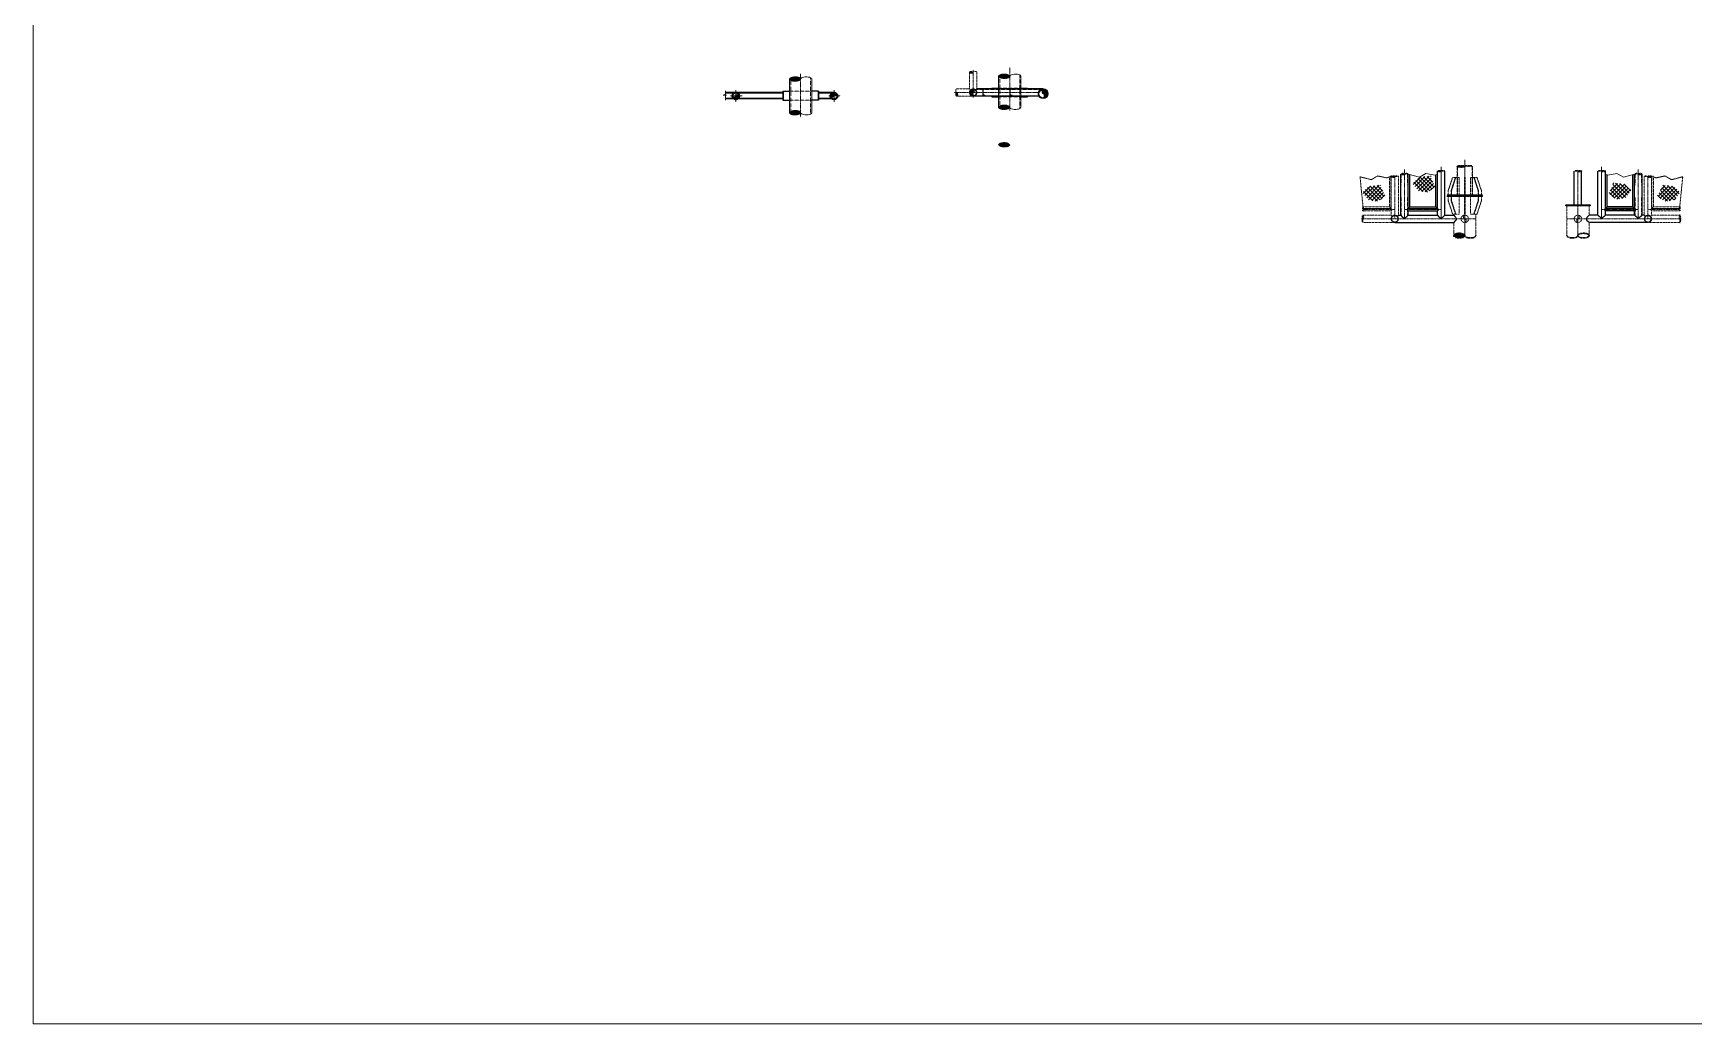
# Model space of a CAD drawing. Header units: inches. Extents: x -18249 to 140262, y -20124 to 30200.
# Drawn here: x -18249 to 19697, y -16437 to 6185 of the extents above; entities that cross this region are included whole.
import ezdxf

# ---------------------------------------------------------------- set-up
doc = ezdxf.new("R2010")
doc.units = ezdxf.units.IN
doc.header["$LTSCALE"] = 5
doc.header["$MEASUREMENT"] = 0
for name, pattern in [('BORDER', [1.75, 0.5, -0.25, 0.5, -0.25, 0, -0.25]), ('CENTER', [2, 1.25, -0.25, 0.25, -0.25]), ('HIDDEN', [0.375, 0.25, -0.125]), ('PHANTOM2', [1.25, 0.625, -0.125, 0.125, -0.125, 0.125, -0.125])]:
    doc.linetypes.add(name, pattern=pattern)
for name, color, linetype, lineweight in [('BORDER', 6, 'BORDER', 30), ('CENTER LINE', 1, 'CENTER', 0), ('EXISTING', 8, 'PHANTOM2', 0), ('HATCH', 250, 'Continuous', 0), ('HIDDEN', 8, 'HIDDEN', 0), ('STRUCTURE', 3, 'Continuous', 25)]:
    doc.layers.add(name, color=color, linetype=linetype, lineweight=lineweight)
pattern_1 = [(45, (140174.724, 68503.538), (-8.8388348, 8.8388348), [])]
pattern_2 = [(45, (106537.459, 48712.125), (-11.2253202, 11.2253202), [])]
pattern_3 = [(135, (7787.4063, 2495.993), (-2.6516504, -2.6516504), [])]
pattern_4 = [(45, (139009.223, 65485.617), (-44.194174, 44.194174), []), (135, (139009.223, 65485.617), (-44.194174, -44.194174), [])]

msp = doc.modelspace()

# ---------------------------------------------------------------- hatches: boundary and pattern name
at = {"layer": 'EXISTING'}
h = msp.add_hatch(dxfattribs=at)
h.set_pattern_fill('ANSI31', color=256, scale=5)
h.set_pattern_definition(pattern_2)
h.paths.add_polyline_path([(14871.1448, 2493.61571), (14058.1448, 2493.61571), (14058.1448, 2454.61571), (14871.1448, 2454.61571)])
h.paths.add_polyline_path([(14471.1448, 2593.61571), (14458.1448, 2593.61571), (14458.1448, 2493.61571), (14471.1448, 2493.61571)])
h.paths.add_polyline_path([(14161.85777, 2593.61571), (14153.98397, 2593.61571), (14153.98397, 2493.61571), (14161.85777, 2493.61571)])
h.paths.add_polyline_path([(14775.30562, 2593.61571), (14767.43182, 2593.61571), (14767.43182, 2493.61571), (14775.30562, 2493.61571)])
h = msp.add_hatch(dxfattribs=at)
h.set_pattern_fill('ANSI31', color=256, scale=5)
h.set_pattern_definition(pattern_2)
h.paths.add_polyline_path([(14871.1448, 2454.61571), (14058.1448, 2454.61571), (14058.1448, 2493.61571), (14871.1448, 2493.61571)])
h.paths.add_polyline_path([(14471.1448, 2354.61571), (14458.1448, 2354.61571), (14458.1448, 2454.61571), (14471.1448, 2454.61571)])
h.paths.add_polyline_path([(14161.85777, 2354.61571), (14153.98397, 2354.61571), (14153.98397, 2454.61571), (14161.85777, 2454.61571)])
h.paths.add_polyline_path([(14775.30562, 2354.61571), (14767.43182, 2354.61571), (14767.43182, 2454.61571), (14775.30562, 2454.61571)])
at = {"layer": 'HATCH'}
h = msp.add_hatch(dxfattribs=at)
h.set_pattern_fill('ANSI31', color=256, scale=30, angle=90)
edge = h.paths.add_edge_path()
edge.add_ellipse((-839.53002, 5138.11498), major_axis=(127.45265, 0), ratio=0.3891517393, start_angle=0, end_angle=141.117751409)
edge.add_line((-938.74396, 5169.24899), (-938.74396, 5106.98096))
edge.add_ellipse((-839.53002, 5138.11498), major_axis=(127.45265, 0), ratio=0.3891517393, start_angle=218.882248591, end_angle=360)
edge = h.paths.add_edge_path()
edge.add_ellipse((-839.53002, 5138.11498), major_axis=(127.45265, 0), ratio=0.3891517393, start_angle=141.117751409, end_angle=180)
edge.add_ellipse((-839.53002, 5138.11498), major_axis=(127.45265, 0), ratio=0.3891517393, start_angle=180, end_angle=218.882248591)
edge.add_line((-938.74396, 5106.98096), (-938.74396, 5169.24899))
h = msp.add_hatch(dxfattribs=at)
h.set_pattern_fill('ANSI31', color=256, scale=50)
edge = h.paths.add_edge_path()
edge.add_ellipse((3186.8948, 5292.03825), major_axis=(-42.25, 0), ratio=0.4300720104, start_angle=180, end_angle=360)
edge.add_ellipse((3186.8948, 5292.03825), major_axis=(-42.25, 0), ratio=0.4300720104, start_angle=0, end_angle=180)
h = msp.add_hatch(dxfattribs=at)
h.set_pattern_fill('ANSI31', color=256, scale=50)
h.set_pattern_definition([(45, (12566.678, 2155.814), (-4.4194174, 4.4194174), [])])
edge = h.paths.add_edge_path()
edge.add_ellipse((3939.74194, 5200.79227), major_axis=(127.45265, 0), ratio=0.3891517393, start_angle=0, end_angle=360)
edge = h.paths.add_edge_path()
edge.add_ellipse((3939.74194, 3637.70739), major_axis=(127.45265, 0), ratio=0.3891517393, start_angle=0, end_angle=360, ccw=False)
h = msp.add_hatch(dxfattribs=at)
h.set_pattern_fill('ANSI31', color=256, scale=30, angle=90)
h.set_pattern_definition(pattern_3)
h.paths.add_polyline_path([(-2192.16673, 4835.92852, 0.4142135624), (-2276.66673, 4751.42852), (-2264.66673, 4751.42852, -0.4142135624), (-2192.16673, 4823.92852)])
h.paths.add_polyline_path([(-2192.16673, 4835.92852), (-2192.16673, 4823.92852, -0.4142135624), (-2119.66673, 4751.42852), (-2107.66673, 4751.42852, 0.4142135624)])
h.paths.add_polyline_path([(-2107.66673, 4751.42852), (-2119.66673, 4751.42852, -0.4142135624), (-2192.16673, 4678.92852), (-2192.16673, 4666.92852, 0.4142135624)])
h.paths.add_polyline_path([(-2264.66673, 4751.42852), (-2276.66673, 4751.42852, 0.4142135624), (-2192.16673, 4666.92852), (-2192.16673, 4678.92852, -0.4142135624)])
h = msp.add_hatch(dxfattribs=at)
h.set_pattern_fill('ANSI31', color=256, scale=30)
h.set_pattern_definition([(45, (7787.4063, 2495.993), (-2.6516504, 2.6516504), [])])
edge = h.paths.add_edge_path()
edge.add_ellipse((-2155.91673, 4751.42852), major_axis=(36.25, 0), ratio=0.7089602462, start_angle=0, end_angle=180)
edge.add_line((-2192.16673, 4751.42852), (-2119.66673, 4751.42852))
h.paths.add_polyline_path([(-2119.66673, 4751.42852), (-2192.16673, 4751.42852), (-2192.16673, 4678.92852, 0.4142135624)])
edge = h.paths.add_edge_path()
edge.add_ellipse((-2228.41673, 4751.42852), major_axis=(-36.25, 0), ratio=0.7089602462, start_angle=0, end_angle=180, ccw=False)
edge.add_arc((-2192.16673, 4751.42852), 72.5, 180, 270)
edge.add_line((-2192.16673, 4678.92852), (-2192.16673, 4751.42852))
h = msp.add_hatch(dxfattribs=at)
h.set_pattern_fill('ANSI31', color=256, scale=50, angle=90)
h.paths.add_polyline_path([(-1109.48267, 4859.42852), (-1119.48267, 4859.42852), (-1119.48267, 4659.42852), (-1109.48267, 4659.42852)])
h.paths.add_polyline_path([(-304.67206, 4859.42852), (-314.67206, 4859.42852), (-314.67206, 4659.42852), (-304.67206, 4659.42852)])
h = msp.add_hatch(dxfattribs=at)
h.set_pattern_fill('ANSI31', color=256, scale=30, angle=45)
h.set_pattern_definition([(90, (7787.4063, 2495.993), (-3.75, 7e-16), [])])
h.paths.add_polyline_path([(134.29298, 4751.42852, 1), (-34.70702, 4751.42852, 1)])
h.paths.add_polyline_path([(122.29298, 4751.42852, 1), (-22.70702, 4751.42852, 1)], flags=16)
h = msp.add_hatch(dxfattribs=at)
h.set_pattern_fill('ANSI31', color=256, scale=30, angle=90)
h.set_pattern_definition(pattern_3)
edge = h.paths.add_edge_path()
edge.add_ellipse((86.04298, 4751.42852), major_axis=(36.25, 0), ratio=0.7089602462, start_angle=0, end_angle=180, ccw=False)
edge.add_arc((49.79298, 4751.42852), 72.5, 0, 180)
edge.add_ellipse((13.54298, 4751.42852), major_axis=(-36.25, 0), ratio=0.7089602462, start_angle=0, end_angle=180)
h = msp.add_hatch(dxfattribs=at)
h.set_pattern_fill('ANSI31', color=256, scale=50)
edge = h.paths.add_edge_path()
edge.add_ellipse((2854.22426, 4786.78825), major_axis=(0, -42.25), ratio=0.5325443787, start_angle=0, end_angle=180)
edge.add_ellipse((2854.22426, 4786.78825), major_axis=(0, -42.25), ratio=0.5325443787, start_angle=180, end_angle=360)
h = msp.add_hatch(dxfattribs=at)
h.set_pattern_fill('ANSI31', color=256, scale=50, angle=90)
h.paths.add_polyline_path([(3229.1448, 4913.53825), (3229.1448, 4901.53825, -0.4142135624), (3301.6448, 4829.03825), (3313.6448, 4829.03825, 0.4142135624)])
h.paths.add_polyline_path([(3229.1448, 4913.53825, 0.4142135624), (3144.6448, 4829.03825), (3156.6448, 4829.03825, -0.4142135624), (3229.1448, 4901.53825)])
h.paths.add_polyline_path([(3156.6448, 4829.03825), (3144.6448, 4829.03825, 0.4142135624), (3229.1448, 4744.53825), (3229.1448, 4756.53825, -0.4142135624)])
h.paths.add_polyline_path([(3313.6448, 4829.03825), (3301.6448, 4829.03825, -0.4142135624), (3229.1448, 4756.53825), (3272.50178, 4756.50949, 0.2638820264)])
h.paths.add_polyline_path([(3270.83412, 4755.53825), (3229.1448, 4755.53825), (3229.1448, 4744.53825, 0.1297086458)])
h = msp.add_hatch(dxfattribs=at)
h.set_pattern_fill('ANSI31', color=256, scale=50)
h.paths.add_polyline_path([(3229.1448, 4829.03825), (3229.1448, 4901.53825, 0.4142135624), (3156.6448, 4829.03825)])
edge = h.paths.add_edge_path()
edge.add_ellipse((3229.1448, 4865.28825), major_axis=(0, 36.25), ratio=0.7089602462, start_angle=180, end_angle=360)
edge.add_line((3229.1448, 4901.53825), (3229.1448, 4829.03825))
edge = h.paths.add_edge_path()
edge.add_ellipse((3229.1448, 4792.78825), major_axis=(0, -36.25), ratio=0.7089602462, start_angle=180, end_angle=360)
edge.add_line((3224.89261, 4829.03825), (3156.6448, 4829.03825))
edge.add_arc((3229.1448, 4829.03825), 72.5, 180, 268.028687729)
h = msp.add_hatch(dxfattribs=at)
h.set_pattern_fill('ANSI31', color=256, scale=100)
h.set_pattern_definition([(45, (139555.724, 68503.538), (-8.8388348, 8.8388348), [])])
h.paths.add_polyline_path([(3494.45991, 4903.81957, 0.3306147474), (3500.1448, 4911.47726), (3500.1448, 4913.53825), (3449.1448, 4913.53825), (3449.1448, 4760.53825), (3500.1448, 4760.53825), (3500.1448, 4762.59925, 0.3306147474), (3494.45991, 4770.25694), (3462.82968, 4779.81957, -0.3306147474), (3457.1448, 4787.47726), (3457.1448, 4886.59925, -0.3306147474), (3462.82968, 4894.25694)])
h = msp.add_hatch(dxfattribs=at)
h.set_pattern_fill('ANSI31', color=256, scale=100)
h.set_pattern_definition(pattern_1)
h.paths.add_polyline_path([(4113.45991, 4903.81957, 0.3306147474), (4119.1448, 4911.47726), (4119.1448, 4913.53825), (4068.1448, 4913.53825), (4068.1448, 4760.53825), (4119.1448, 4760.53825), (4119.1448, 4762.59925, 0.3306147474), (4113.45991, 4770.25694), (4081.82968, 4779.81957, -0.3306147474), (4076.1448, 4787.47726), (4076.1448, 4886.59925, -0.3306147474), (4081.82968, 4894.25694)])
h = msp.add_hatch(dxfattribs=at)
h.set_pattern_fill('ANSI31', color=256, scale=100)
h.set_pattern_definition(pattern_1)
edge = h.paths.add_edge_path()
edge.add_ellipse((4829.1448, 4852.53825), major_axis=(0, 49), ratio=0.4897959184, start_angle=0, end_angle=180)
edge.add_ellipse((4829.1448, 4754.53825), major_axis=(0, -49), ratio=0.4897959184, start_angle=0, end_angle=180, ccw=False)
edge.add_arc((4829.1448, 4803.53825), 98, 270, 360)
edge.add_arc((4829.1448, 4803.53825), 98, 0, 90)
h = msp.add_hatch(dxfattribs=at)
h.set_pattern_fill('ANSI31', color=256, scale=30, angle=90)
edge = h.paths.add_edge_path()
edge.add_ellipse((-839.53002, 4369.88632), major_axis=(127.45265, 0), ratio=0.3891517393, start_angle=0, end_angle=141.117751409)
edge.add_line((-938.74396, 4401.02033), (-938.74396, 4338.7523))
edge.add_ellipse((-839.53002, 4369.88632), major_axis=(127.45265, 0), ratio=0.3891517393, start_angle=218.882248591, end_angle=360)
edge = h.paths.add_edge_path()
edge.add_ellipse((-839.53002, 4369.88632), major_axis=(127.45265, 0), ratio=0.3891517393, start_angle=141.117751409, end_angle=180)
edge.add_ellipse((-839.53002, 4369.88632), major_axis=(127.45265, 0), ratio=0.3891517393, start_angle=180, end_angle=218.882248591)
edge.add_line((-938.74396, 4338.7523), (-938.74396, 4401.02033))
h = msp.add_hatch(dxfattribs=at)
h.set_pattern_fill('ANSI31', color=256, scale=50, angle=90)
edge = h.paths.add_edge_path()
edge.add_ellipse((3937.93133, 4493.32042), major_axis=(127.45265, 0), ratio=0.3891517393, start_angle=0, end_angle=139.838675773)
edge.add_line((3840.52799, 4525.30852), (3840.52799, 4461.33231))
edge.add_ellipse((3937.93133, 4493.32042), major_axis=(127.45265, 0), ratio=0.3891517393, start_angle=220.161324227, end_angle=360)
edge = h.paths.add_edge_path()
edge.add_ellipse((3937.93133, 4493.32042), major_axis=(127.45265, 0), ratio=0.3891517393, start_angle=139.838675773, end_angle=170.330794573)
edge.add_line((3812.28929, 4501.65094), (3812.28929, 4484.98989))
edge.add_ellipse((3937.93133, 4493.32042), major_axis=(127.45265, 0), ratio=0.3891517393, start_angle=189.669205427, end_angle=220.161324227)
edge.add_line((3840.52799, 4461.33231), (3840.52799, 4525.30852))
h = msp.add_hatch(dxfattribs=at)
h.set_pattern_fill('ANSI31', color=256, scale=150)
edge = h.paths.add_edge_path()
edge.add_ellipse((14337.6448, 1562.62149), major_axis=(-127, 0), ratio=0.4179484847, start_angle=180, end_angle=360)
edge.add_ellipse((14337.6448, 1562.62149), major_axis=(-127, 0), ratio=0.4179484847, start_angle=0, end_angle=180)
edge = h.paths.add_edge_path()
edge.add_ellipse((14553.6448, 3144.53825), major_axis=(89, 0), ratio=0.1694321074, start_angle=0, end_angle=180)
edge.add_ellipse((14375.6448, 3144.53825), major_axis=(-89, 0), ratio=0.1694321074, start_angle=180, end_angle=328.642010608)
edge.add_line((14299.6448, 3152.38536), (14299.6448, 3136.69115))
edge.add_ellipse((14375.6448, 3144.53825), major_axis=(-89, 0), ratio=0.1694321074, start_angle=31.357989392, end_angle=180)
edge = h.paths.add_edge_path()
edge.add_ellipse((13880.3948, 3035.03825), major_axis=(-42.25, 0), ratio=0.2563185221, start_angle=0, end_angle=180)
edge.add_ellipse((13880.3948, 3035.03825), major_axis=(-42.25, 0), ratio=0.2563185221, start_angle=180, end_angle=360)
edge = h.paths.add_edge_path()
edge.add_ellipse((13042.3948, 2967.03825), major_axis=(-42.25, 0), ratio=0.2563185221, start_angle=44.276729703, end_angle=180, ccw=False)
edge.add_ellipse((13126.8948, 2967.03825), major_axis=(42.25, 0), ratio=0.2563185221, start_angle=44.276729703, end_angle=180)
edge.add_ellipse((13042.3948, 2967.03825), major_axis=(-42.25, 0), ratio=0.2563185221, start_angle=180, end_angle=360)
edge.add_ellipse((13042.3948, 2967.03825), major_axis=(-42.25, 0), ratio=0.2563185221, start_angle=0, end_angle=44.276729703)
edge = h.paths.add_edge_path()
edge.add_ellipse((12906.8948, 2910.03825), major_axis=(-42.25, 0), ratio=0.2880601761, start_angle=180, end_angle=360)
edge.add_ellipse((12822.3948, 2910.03825), major_axis=(42.25, 0), ratio=0.2880601761, start_angle=0, end_angle=360)
h = msp.add_hatch(dxfattribs=at)
h.set_pattern_fill('NET', color=256, scale=500, angle=45)
h.set_pattern_definition(pattern_4)
h.paths.add_polyline_path([(12548.35917, 2650.39144), (12548.35917, 2718.11682), (12274.72325, 2687.61682), (12125.72325, 2547.11682), (12258.22325, 2380.61682), (12458.22325, 2343.11682), (12570.61667, 2408.00719), (12645.22477, 2482.61529)])
h = msp.add_hatch(dxfattribs=at)
h.set_pattern_fill('NET', color=256, scale=500, angle=45)
h.set_pattern_definition([(45, (140152.67, 65693.04), (-44.194174, 44.194174), []), (135, (140152.67, 65693.04), (-44.194174, -44.194174), [])])
h.paths.add_polyline_path([(13691.80436, 2857.81401), (13691.80436, 2925.53939), (13418.16844, 2895.03939), (13269.16844, 2754.53939), (13401.66844, 2588.03939), (13601.66844, 2550.53939), (13714.06186, 2615.42976), (13788.66996, 2690.03786)])
h = msp.add_hatch(dxfattribs=at)
h.set_pattern_fill('NET', color=256, scale=500, angle=45)
h.set_pattern_definition([(45, (140126.995, 65535.54), (-44.194174, 44.194174), []), (135, (140126.995, 65535.54), (-44.194174, -44.194174), [])])
h.paths.add_polyline_path([(17847.59502, 2700.31288), (17847.59502, 2768.03825), (18121.23094, 2737.53825), (18270.23094, 2597.03825), (18137.73094, 2430.53825), (17937.73094, 2393.03825), (17825.33752, 2457.92862), (17750.72941, 2532.53673)])
h = msp.add_hatch(dxfattribs=at)
h.set_pattern_fill('NET', color=256, scale=500, angle=45)
h.set_pattern_definition(pattern_4)
h.paths.add_polyline_path([(18965.36726, 2650.39144), (18965.36726, 2718.11682), (19239.00318, 2687.61682), (19388.00318, 2547.11682), (19255.50318, 2380.61682), (19055.50318, 2343.11682), (18943.10976, 2408.00719), (18868.50165, 2482.61529)])

# ---------------------------------------------------------------- linework, layer by layer
at = {"layer": 'BORDER'}
for p, q in [((12780.1448, 2910.03825), (12741.1448, 2910.03825)), ((18733.58163, 2910.03825), (18772.58163, 2910.03825))]:
    msp.add_line(p, q, dxfattribs=at)
for points in [[(12138.72059, 2180.06462), (12138.72059, 2219.06462)], [(19375.00584, 2180.06462), (19375.00584, 2219.06462)]]:
    msp.add_lwpolyline(points, dxfattribs=at)
for centre, major_axis, ratio in [((13880.3948, 3035.03825), (-42.25, 0), 0.2563185221), ((14375.6448, 3144.53825), (-89, 0), 0.1694321074), ((12822.3948, 2910.03825), (42.25, 0), 0.2880601761), ((13042.3948, 2967.03825), (-42.25, 0), 0.2563185221), ((12135.72426, 1987.80144), (0, 42.26319), 0.2665010999), ((12138.72426, 2168.06462), (0, 12), 0.2916666667), ((14337.6448, 1562.62149), (-127, 0), 0.4179484847)]:
    msp.add_ellipse(centre, major_axis=major_axis, ratio=ratio, dxfattribs=at)
at = {"layer": 'BORDER', "extrusion": (0, 0, -1)}
for centre, major_axis, ratio, start_param, end_param in [((13964.8948, 3035.03825), (42.25, 0), 0.2563185221, 3.1415926536, 6.2831853072), ((14553.6448, 3144.53825), (89, 0), 0.1694321074, 3.1415926536, 6.2831853072), ((12906.8948, 2910.03825), (-42.25, 0), 0.2880601761, 0, 3.1415926536), ((13126.8948, 2967.03825), (42.25, 0), 0.2563185221, 3.1415926536, 6.2831853072), ((12135.72426, 1903.27507), (0, -42.26319), 0.2665010999, 0, 3.1415926536), ((12138.72426, 2144.06462), (0, -12), 0.2916666667, 0, 3.1415926536), ((14591.6448, 1562.62149), (127, 0), 0.4179484847, 0, 3.1415926536)]:
    msp.add_ellipse(centre, major_axis=major_axis, ratio=ratio, start_param=start_param, end_param=end_param, dxfattribs=at)
at = {"layer": 'BORDER'}
for centre, major_axis, ratio, start_param, end_param in [((17006.56065, 3035.03825), (-42.25, 0), 0.2563185221, 3.1415926536, 6.2831853072), ((17548.83163, 3035.03825), (-42.25, 0), 0.2563185221, 3.1415926536, 6.2831853072), ((18386.83163, 2967.03825), (-42.25, 0), 0.2563185221, 3.1415926536, 6.2831853072), ((18606.83163, 2910.03825), (42.25, 0), 0.2880601761, 0, 3.1415926536), ((19375.00217, 2144.06462), (0, -12), 0.2916666667, 0, 3.1415926536), ((19378.00217, 1903.27507), (0, -42.26319), 0.2665010999, 0, 3.1415926536), ((16922.08163, 1562.62149), (-127, 0), 0.4179484847, 0, 3.1415926536)]:
    msp.add_ellipse(centre, major_axis=major_axis, ratio=ratio, start_param=start_param, end_param=end_param, dxfattribs=at)
at = {"layer": 'BORDER', "extrusion": (0, 0, -1)}
for centre, major_axis, ratio in [((17091.06065, 3035.03825), (42.25, 0), 0.2563185221), ((17633.33163, 3035.03825), (42.25, 0), 0.2563185221), ((18471.33163, 2967.03825), (42.25, 0), 0.2563185221), ((18691.33163, 2910.03825), (-42.25, 0), 0.2880601761), ((19378.00217, 1987.80144), (0, 42.26319), 0.2665010999), ((19375.00217, 2168.06462), (0, 12), 0.2916666667), ((17176.08163, 1562.62149), (127, 0), 0.4179484847)]:
    msp.add_ellipse(centre, major_axis=major_axis, ratio=ratio, dxfattribs=at)
at = {"layer": 'CENTER LINE'}
for p, q in [((3229.1448, 4715.4588), (3229.1448, 5350.53825)), ((4067.19459, 5405.5736), (4067.19459, 4422.46264)), ((-712.07736, 5258.35474), (-712.07736, 4266.88538)), ((-2048.4074, 4751.42852), (-2311.85549, 4751.42852)), ((-2072.55856, 4751.42852), (-2311.85549, 4751.42852)), ((-2192.16673, 4883.15256), (-2192.16673, 4619.70447)), ((-2192.16673, 4859.0014), (-2192.16673, 4619.70447)), ((193.5926, 4751.42852), (-69.85549, 4751.42852)), ((169.44144, 4751.42852), (-69.85549, 4751.42852)), ((49.83327, 4883.15256), (49.83327, 4619.70447)), ((49.83327, 4859.0014), (49.83327, 4619.70447)), ((2792.22426, 4829.03825), (4734.52054, 4829.03825)), ((13084.6448, 1945.53825), (13084.6448, 3071.53824)), ((13922.6448, 3135.61771), (13922.6448, 1945.53825)), ((13922.6448, 1945.53825), (13922.6448, 3135.61771)), ((14464.6448, 3294.92036), (14464.6448, 1562.62149)), ((14464.6448, 1631.98273), (14464.6448, 3294.92036)), ((17049.08163, 3067.66084), (17049.08163, 1562.62149)), ((17049.08163, 1631.98273), (17049.08163, 3067.66084)), ((17591.08163, 3135.61771), (17591.08163, 1945.53825)), ((17591.08163, 1945.53825), (17591.08163, 3135.61771)), ((18429.08163, 1945.53825), (18429.08163, 3071.53824)), ((12864.6448, 1945.56462), (12864.6448, 2910.03825)), ((18649.08163, 1945.56462), (18649.08163, 2910.03825)), ((12106.72426, 1945.53825), (14718.6448, 1945.53825)), ((12864.6448, 2156.06462), (12138.72426, 2156.06462)), ((13084.6448, 2156.06462), (13922.6448, 2156.06462)), ((19407.00217, 1945.53825), (16795.08163, 1945.53825)), ((18429.08163, 2156.06462), (17591.08163, 2156.06462)), ((18649.08163, 2156.06462), (19375.00217, 2156.06462))]:
    msp.add_line(p, q, dxfattribs=at)
at = {"layer": 'EXISTING'}
for p, q in [((3144.6448, 4913.53825), (3144.6448, 5292.03825)), ((3313.6448, 4913.53825), (3313.6448, 5292.03825)), ((3144.6448, 4913.53825), (2854.22426, 4913.53825)), ((3229.1448, 4744.53825), (2854.22426, 4744.53825)), ((14286.6448, 3144.53825), (14286.6448, 2893.61571)), ((14642.6448, 3144.53825), (14642.6448, 2893.61571)), ((12741.1448, 2219.06462), (12741.1448, 2910.03825)), ((12776.1448, 2184.06462), (12776.1448, 2910.03825)), ((12780.1448, 2180.06462), (12780.1448, 2910.03825)), ((12949.1448, 2030.06462), (12949.1448, 2910.03825)), ((14250.96946, 2893.61571), (14153.98397, 2593.61571)), ((14258.84326, 2893.61571), (14161.85777, 2593.61571)), ((14258.84326, 2893.61571), (14334.33378, 2893.61571)), ((14286.6448, 2893.61571), (14286.6448, 2493.61571)), ((14299.6448, 2893.61571), (14299.6448, 2493.61571)), ((14334.33378, 2893.61571), (14334.33378, 2493.61571)), ((14471.1448, 2893.61571), (14458.1448, 2893.61571)), ((14458.1448, 2493.61571), (14458.1448, 2893.61571)), ((14471.1448, 2493.61571), (14471.1448, 2893.61571)), ((14594.95581, 2893.61571), (14594.95581, 2493.61571)), ((14670.44634, 2893.61571), (14594.95581, 2893.61571)), ((14629.6448, 2893.61571), (14629.6448, 2493.61571)), ((14642.6448, 2893.61571), (14642.6448, 2493.61571)), ((14670.44634, 2893.61571), (14767.43182, 2593.61571)), ((14678.32014, 2893.61571), (14775.30562, 2593.61571)), ((18564.58163, 2030.06462), (18564.58163, 2910.03825)), ((18733.58163, 2180.06462), (18733.58163, 2910.03825)), ((18737.58163, 2184.06462), (18737.58163, 2910.03825)), ((18772.58163, 2219.06462), (18772.58163, 2910.03825)), ((14058.1448, 2493.61571), (14871.1448, 2493.61571)), ((14058.1448, 2493.61571), (14058.1448, 2454.61571)), ((14058.1448, 2454.61571), (14871.1448, 2454.61571)), ((14153.98397, 2593.61571), (14153.98397, 2493.61571)), ((14161.85777, 2593.61571), (14153.98397, 2593.61571)), ((14153.98397, 2354.61571), (14153.98397, 2454.61571)), ((14161.85777, 2354.61571), (14153.98397, 2354.61571)), ((14250.96946, 2054.61571), (14153.98397, 2354.61571)), ((14161.85777, 2593.61571), (14161.85777, 2493.61571)), ((14161.85777, 2354.61571), (14161.85777, 2454.61571)), ((14258.84326, 2054.61571), (14161.85777, 2354.61571)), ((14286.6448, 2493.61571), (14642.6448, 2493.61571)), ((14334.33378, 2054.61571), (14334.33378, 2454.61571)), ((14471.1448, 2593.61571), (14458.1448, 2593.61571)), ((14458.1448, 2454.61571), (14458.1448, 2054.61571)), ((14471.1448, 2354.61571), (14458.1448, 2354.61571)), ((14471.1448, 2454.61571), (14471.1448, 2054.61571)), ((14594.95581, 2054.61571), (14594.95581, 2454.61571)), ((14670.44634, 2054.61571), (14767.43182, 2354.61571)), ((14678.32014, 2054.61571), (14775.30562, 2354.61571)), ((14767.43182, 2593.61571), (14767.43182, 2493.61571)), ((14767.43182, 2593.61571), (14775.30562, 2593.61571)), ((14767.43182, 2354.61571), (14767.43182, 2454.61571)), ((14767.43182, 2354.61571), (14775.30562, 2354.61571)), ((14775.30562, 2593.61571), (14775.30562, 2493.61571)), ((14775.30562, 2354.61571), (14775.30562, 2454.61571)), ((14871.1448, 2493.61571), (14871.1448, 2454.61571)), ((12135.72426, 2030.06462), (12780.1448, 2030.06462)), ((12138.72059, 2219.06462), (12741.1448, 2219.06462)), ((12776.1448, 2184.06462), (12138.72426, 2184.06462)), ((12780.1448, 2180.06462), (12138.72426, 2180.06462)), ((12780.1448, 2132.06462), (12138.72426, 2132.06462)), ((12741.1448, 2219.06462), (12780.1448, 2180.06462)), ((12780.1448, 2030.06462), (12780.1448, 2132.06462)), ((14258.84326, 2054.61571), (14334.33378, 2054.61571)), ((14471.1448, 2054.61571), (14458.1448, 2054.61571)), ((14670.44634, 2054.61571), (14594.95581, 2054.61571)), ((14718.6448, 1562.62149), (14718.6448, 2054.61571)), ((16795.08163, 1562.62149), (16795.08163, 2243.06462)), ((17303.08163, 2030.06462), (17303.08163, 2243.06462)), ((18772.58163, 2219.06462), (18733.58163, 2180.06462)), ((18733.58163, 2180.06462), (19375.00217, 2180.06462)), ((18733.58163, 2030.06462), (18733.58163, 2132.06462)), ((18733.58163, 2132.06462), (19375.00217, 2132.06462)), ((19378.00217, 2030.06462), (18733.58163, 2030.06462)), ((18737.58163, 2184.06462), (19375.00217, 2184.06462)), ((19375.00584, 2219.06462), (18772.58163, 2219.06462)), ((12135.99234, 1861.02386), (12864.57419, 1861.02386)), ((14210.6448, 1562.62149), (14210.6448, 1861.01188)), ((17303.08163, 1562.62149), (17303.08163, 1861.01188)), ((19377.73409, 1861.02386), (18649.15224, 1861.02386))]:
    msp.add_line(p, q, dxfattribs=at)
for points in [[(3144.6448, 4913.53825), (3169.39427, 4888.78878)], [(12738.13463, 2904.82449), (12684.71408, 2880.83329), (12474.71408, 2925.33329), (12326.24711, 2839.61584), (12069.13463, 2907.33329)], [(12069.13463, 2907.33329), (12138.72059, 2219.06462)], [(14286.6448, 2893.61571), (14186.6448, 2893.61571), (14086.6448, 2593.61571), (14086.6448, 2493.61571), (14286.6448, 2493.61571)], [(14642.6448, 2893.61571), (14742.6448, 2893.61571), (14842.6448, 2593.61571), (14842.6448, 2493.61571), (14642.6448, 2493.61571)], [(18775.5918, 2904.82449), (18829.01234, 2880.83329), (19039.01234, 2925.33329), (19187.47932, 2839.61584), (19444.5918, 2907.33329)], [(19444.5918, 2907.33329), (19375.00584, 2219.06462)], [(14286.6448, 2054.61571), (14186.6448, 2054.61571), (14086.6448, 2354.61571), (14086.6448, 2454.61571), (14286.6448, 2454.61571)], [(14642.6448, 2054.61571), (14742.6448, 2054.61571), (14842.6448, 2354.61571), (14842.6448, 2454.61571), (14642.6448, 2454.61571)], [(12780.1448, 2180.06462), (12789.14216, 2172.09587), (12795.56885, 2165.81462), (12799.42487, 2160.65837), (12800.7102, 2156.06462), (12799.42487, 2151.47087), (12795.56885, 2146.31462), (12789.14216, 2140.03337), (12780.1448, 2132.06462)], [(12780.1448, 2030.06462), (12804.89427, 2005.31515)], [(18733.58163, 2030.06462), (18708.83215, 2005.31515)], [(18733.58163, 2180.06462), (18724.58426, 2172.09587), (18718.15758, 2165.81462), (18714.30156, 2160.65837), (18713.01622, 2156.06462), (18714.30156, 2151.47087), (18718.15758, 2146.31462), (18724.58426, 2140.03337), (18733.58163, 2132.06462)]]:
    msp.add_lwpolyline(points, dxfattribs=at)
for radius in [84.5, 72.5]:
    msp.add_circle((3229.1448, 4829.03825), radius, dxfattribs=at)
msp.add_ellipse((3186.8948, 5292.03825), major_axis=(-42.25, 0), ratio=0.4300720104, dxfattribs=at)
at = {"layer": 'EXISTING', "extrusion": (0, 0, -1)}
for centre, major_axis, ratio, start_param, end_param in [((3271.3948, 5292.03825), (42.25, 0), 0.4300720104, 3.1415926536, 6.2831853072), ((3229.1448, 4792.78825), (0, -36.25), 0.7089602462, 0, 3.1415926536)]:
    msp.add_ellipse(centre, major_axis=major_axis, ratio=ratio, start_param=start_param, end_param=end_param, dxfattribs=at)
at = {"layer": 'EXISTING'}
for centre, major_axis, ratio, start_param, end_param in [((2854.22426, 4871.28825), (0, 42.25), 0.5325443787, 0, 3.1415926536), ((3229.1448, 4865.28825), (0, 36.25), 0.7089602462, 3.1415926536, 6.2831853072)]:
    msp.add_ellipse(centre, major_axis=major_axis, ratio=ratio, start_param=start_param, end_param=end_param, dxfattribs=at)
at = {"layer": 'EXISTING', "extrusion": (0, 0, -1)}
msp.add_ellipse((2854.22426, 4786.78825), major_axis=(0, -42.25), ratio=0.5325443787, dxfattribs=at)
at = {"layer": 'HATCH'}
for p, q in [((-966.98267, 4369.88632), (-966.98267, 5138.11498)), ((-458.98267, 4361.55579), (-458.98267, 5146.44551)), ((3812.28929, 4484.98989), (3812.28929, 5200.79227)), ((4320.28929, 4493.32042), (4320.28929, 5209.1228)), ((-2261.34041, 4702.89758), (-2430.90643, 4702.89758)), ((-2241.644, 4682.92852), (-2430.90643, 4682.92852)), ((-2192.16673, 4835.92852), (-2428.40761, 4835.92852)), ((-2246.71953, 4815.95945), (-2428.40761, 4815.95945)), ((-2192.16673, 4835.92852), (-1119.48267, 4835.92852)), ((-2142.68946, 4682.92852), (-1119.48267, 4682.92852)), ((-2137.61393, 4815.95945), (-1119.48267, 4815.95945)), ((-2122.99305, 4702.89758), (-1119.48267, 4702.89758)), ((-306.48267, 4835.92852), (49.79298, 4835.92852)), ((-306.48267, 4815.95945), (-4.75982, 4815.95945)), ((-306.48267, 4702.89758), (-19.3807, 4702.89758)), ((-306.48267, 4682.92852), (0.31571, 4682.92852))]:
    msp.add_line(p, q, dxfattribs=at)
msp.add_lwpolyline([(97997.96067, 30200.14834), (-18248.77604, 30200.14834), (-18248.77604, -16436.6655), (97997.96067, -16436.6655)], close=True, dxfattribs=at)
for points in [[(-2428.40761, 4871.44816), (-2428.40761, 4789.46603), (-2481.23692, 4774.04364), (-2404.83759, 4774.04364), (-2430.90643, 4758.99279), (-2430.90643, 4657.15825)], [(13838.1448, 2964.52945), (13784.72426, 2940.53825), (13574.72426, 2985.03825), (13426.25728, 2899.3208), (13169.1448, 2967.03825)], [(17675.58163, 2964.52945), (17729.00217, 2940.53825), (17939.00217, 2985.03825), (18087.46915, 2899.3208), (18344.58163, 2967.03825)]]:
    msp.add_lwpolyline(points, dxfattribs=at)
for points in [[(3449.1448, 4913.53825), (3500.1448, 4913.53825), (3500.1448, 4911.47726, -0.3306147474), (3494.45991, 4903.81957), (3462.82968, 4894.25694, 0.3306147474), (3457.1448, 4886.59925), (3457.1448, 4787.47726, 0.3306147474), (3462.82968, 4779.81957), (3494.45991, 4770.25694, -0.3306147474), (3500.1448, 4762.59925), (3500.1448, 4760.53825), (3449.1448, 4760.53825)], [(4068.1448, 4913.53825), (4119.1448, 4913.53825), (4119.1448, 4911.47726, -0.3306147474), (4113.45991, 4903.81957), (4081.82968, 4894.25694, 0.3306147474), (4076.1448, 4886.59925), (4076.1448, 4787.47726, 0.3306147474), (4081.82968, 4779.81957), (4113.45991, 4770.25694, -0.3306147474), (4119.1448, 4762.59925), (4119.1448, 4760.53825), (4068.1448, 4760.53825)]]:
    msp.add_lwpolyline(points, format="xyb", close=True, dxfattribs=at)
at = {"layer": 'HATCH', "extrusion": (0, 0, -1)}
for centre in [(-839.53002, 5138.11498), (3939.74194, 5200.79227), (-839.53002, 4369.88632), (3937.93133, 4493.32042)]:
    msp.add_ellipse(centre, major_axis=(127.45265, 0), ratio=0.3891517393, dxfattribs=at)
at = {"layer": 'HATCH'}
for centre in [(-839.53002, 5138.11498), (3939.74194, 5200.79227), (-839.53002, 4369.88632), (3937.93133, 4493.32042)]:
    msp.add_ellipse(centre, major_axis=(127.45265, 0), ratio=0.3891517393, dxfattribs=at)
for centre, major_axis, ratio, start_param, end_param in [((-584.62471, 5138.11498), (-127.45265, 0), 0.3891517393, 2.9728331828, 6.2831853072), ((4194.64724, 5200.79227), (-127.45265, 0), 0.3891517393, 2.9728331828, 6.2831853072), ((-2155.91673, 4751.42852), (36.25, 0), 0.7089602462, 0, 3.1415926536), ((86.04298, 4751.42852), (36.25, 0), 0.7089602462, 0, 3.1415926536), ((4829.1448, 4852.53825), (0, 49), 0.4897959184, 0, 3.1415926536), ((-584.62471, 4369.88632), (-127.45265, 0), 0.3891517393, 0, 3.3103521243), ((4192.83663, 4493.32042), (-127.45265, 0), 0.3891517393, 0, 3.3103521243)]:
    msp.add_ellipse(centre, major_axis=major_axis, ratio=ratio, start_param=start_param, end_param=end_param, dxfattribs=at)
at = {"layer": 'HATCH', "extrusion": (0, 0, -1)}
for centre, major_axis, ratio, start_param, end_param in [((-584.62471, 5138.11498), (-127.45265, 0), 0.3891517393, 0, 3.3103521243), ((4194.64724, 5200.79227), (-127.45265, 0), 0.3891517393, 0, 3.3103521243), ((-2228.41673, 4751.42852), (-36.25, 0), 0.7089602462, 3.1415926536, 6.2831853072), ((13.54298, 4751.42852), (-36.25, 0), 0.7089602462, 3.1415926536, 6.2831853072), ((4829.1448, 4754.53825), (0, -49), 0.4897959184, 3.1415926536, 6.2831853072), ((-584.62471, 4369.88632), (-127.45265, 0), 0.3891517393, 2.9728331828, 6.2831853072), ((4192.83663, 4493.32042), (-127.45265, 0), 0.3891517393, 2.9728331828, 6.2831853072)]:
    msp.add_ellipse(centre, major_axis=major_axis, ratio=ratio, start_param=start_param, end_param=end_param, dxfattribs=at)
at = {"layer": 'HIDDEN'}
for p, q in [((-938.74396, 4338.7523), (-938.74396, 5169.24899)), ((-485.41077, 4338.7523), (-485.41077, 5169.24899)), ((3840.52799, 4461.33231), (3840.52799, 5231.92629)), ((4293.86119, 4463.081), (4293.86119, 5231.92629)), ((-965.17206, 4859.42852), (-457.17206, 4859.42852)), ((-965.17206, 4659.42852), (-457.17206, 4659.42852)), ((4736.30623, 4755.53825), (3229.1448, 4755.53825)), ((4829.1448, 4902.53825), (3313.6448, 4902.53825)), ((3669.78929, 4929.03825), (3669.78929, 4913.53825)), ((3669.78929, 4744.53825), (3669.78929, 4729.03825)), ((3812.28929, 4929.03825), (4320.28929, 4929.03825)), ((3812.28929, 4729.03825), (4320.28929, 4729.03825)), ((4462.78929, 4929.03825), (4462.78929, 4913.53825)), ((4462.78929, 4744.53825), (4462.78929, 4729.03825)), ((14299.6448, 3152.38536), (14299.6448, 2893.61571)), ((14629.6448, 3152.38536), (14629.6448, 2893.61571)), ((13012.1448, 2717.53825), (13012.1448, 2959.47794)), ((13157.1448, 2717.53825), (13157.1448, 2974.59856)), ((13173.1448, 2184.06462), (13173.1448, 2967.03825)), ((13834.1448, 2184.06462), (13834.1448, 2962.73305)), ((17679.58163, 2184.06462), (17679.58163, 2962.73305)), ((18340.58163, 2184.06462), (18340.58163, 2967.03825)), ((18356.58163, 2717.53825), (18356.58163, 2974.59856)), ((18501.58163, 2717.53825), (18501.58163, 2959.47794)), ((13012.1448, 2431.53825), (13012.1448, 2018.2058)), ((13157.1448, 2431.53825), (13157.1448, 2018.2058)), ((18356.58163, 2431.53825), (18356.58163, 2018.2058)), ((18501.58163, 2431.53825), (18501.58163, 2018.2058)), ((13173.1448, 2184.06462), (13834.1448, 2184.06462)), ((18340.58163, 2184.06462), (17679.58163, 2184.06462))]:
    msp.add_line(p, q, dxfattribs=at)
for centre, radius in [((12864.6448, 1945.56462), 84.5), ((12864.6448, 1945.56462), 72.5), ((14464.6448, 1945.53825), 84.52637), ((17049.08163, 1945.53825), 84.52637), ((18649.08163, 1945.56462), 84.5), ((18649.08163, 1945.56462), 72.5)]:
    msp.add_circle(centre, radius, dxfattribs=at)
for centre, major_axis, start_param, end_param in [((14464.6448, 1987.80144), (0, 42.26319), 0, 3.1415926536), ((17049.08163, 1903.27507), (0, -42.26319), 3.1415926536, 6.2831853072)]:
    msp.add_ellipse(centre, major_axis=major_axis, ratio=0.6924036871, start_param=start_param, end_param=end_param, dxfattribs=at)
at = {"layer": 'HIDDEN', "extrusion": (0, 0, -1)}
for centre, major_axis, start_param, end_param in [((14464.6448, 1903.27507), (0, -42.26319), 3.1415926536, 6.2831853072), ((17049.08163, 1987.80144), (0, 42.26319), 0, 3.1415926536)]:
    msp.add_ellipse(centre, major_axis=major_axis, ratio=0.6924036871, start_param=start_param, end_param=end_param, dxfattribs=at)
at = {"layer": 'STRUCTURE'}
for p, q in [((-1119.48267, 4859.42852), (-1119.48267, 4659.42852)), ((-1119.48267, 4859.42852), (-966.98267, 4859.42852)), ((-1119.48267, 4659.42852), (-966.98267, 4659.42852)), ((-1109.48267, 4859.42852), (-1109.48267, 4659.42852)), ((-304.67206, 4859.42852), (-457.17206, 4859.42852)), ((-304.67206, 4659.42852), (-457.17206, 4659.42852)), ((-314.67206, 4859.42852), (-314.67206, 4659.42852)), ((-304.67206, 4859.42852), (-304.67206, 4659.42852)), ((4736.30623, 4744.53825), (3229.1448, 4744.53825)), ((4829.1448, 4913.53825), (3313.6448, 4913.53825)), ((3659.78929, 4929.03825), (3812.28929, 4929.03825)), ((3659.78929, 4929.03825), (3659.78929, 4913.53825)), ((3659.78929, 4744.53825), (3659.78929, 4729.03825)), ((3659.78929, 4729.03825), (3812.28929, 4729.03825)), ((4320.28929, 4929.03825), (4472.78929, 4929.03825)), ((4320.28929, 4729.03825), (4472.78929, 4729.03825)), ((4472.78929, 4929.03825), (4472.78929, 4913.53825)), ((4472.78929, 4744.53825), (4472.78929, 4729.03825)), ((16964.58163, 2268.06462), (16964.58163, 3036.2628)), ((13000.1448, 2030.06462), (13000.1448, 2967.03825)), ((13169.1448, 2180.06462), (13169.1448, 2967.03825)), ((13208.1448, 2219.06462), (13208.1448, 2956.76656)), ((13799.1448, 2219.06462), (13799.1448, 2947.01453)), ((13838.1448, 2180.06462), (13838.1448, 3035.03825)), ((14007.1448, 2030.06462), (14007.1448, 3035.03825)), ((17133.58163, 2268.06462), (17133.31065, 3035.03712)), ((17506.58163, 2030.06462), (17506.58163, 3035.03825)), ((17675.58163, 2180.06462), (17675.58163, 3035.03825)), ((17714.58163, 2219.06462), (17714.58163, 2947.01453)), ((18305.58163, 2219.06462), (18305.58163, 2956.76656)), ((18344.58163, 2180.06462), (18344.58163, 2967.03825)), ((18513.58163, 2030.06462), (18513.58163, 2967.03825)), ((12949.1448, 2030.06462), (13000.1448, 2030.06462)), ((13208.1448, 2219.06462), (13169.1448, 2180.06462)), ((13169.1448, 2180.06462), (13838.1448, 2180.06462)), ((13169.1448, 2132.06462), (13838.1448, 2132.06462)), ((13169.1448, 2030.06462), (13169.1448, 2132.06462)), ((13169.1448, 2030.06462), (13838.1448, 2030.06462)), ((13208.1448, 2219.06462), (13799.1448, 2219.06462)), ((13799.1448, 2219.06462), (13838.1448, 2180.06462)), ((13838.1448, 2030.06462), (13838.1448, 2132.06462)), ((14007.1448, 2030.06462), (14210.6448, 2030.06462)), ((17506.58163, 2030.06462), (17303.08163, 2030.06462)), ((17714.58163, 2219.06462), (17675.58163, 2180.06462)), ((18344.58163, 2180.06462), (17675.58163, 2180.06462)), ((18344.58163, 2132.06462), (17675.58163, 2132.06462)), ((17675.58163, 2030.06462), (17675.58163, 2132.06462)), ((18344.58163, 2030.06462), (17675.58163, 2030.06462)), ((18305.58163, 2219.06462), (17714.58163, 2219.06462)), ((18305.58163, 2219.06462), (18344.58163, 2180.06462)), ((18344.58163, 2030.06462), (18344.58163, 2132.06462)), ((18564.58163, 2030.06462), (18513.58163, 2030.06462)), ((12864.65091, 1861.06462), (14210.6448, 1861.01188)), ((18649.07552, 1861.06462), (17303.08163, 1861.01188))]:
    msp.add_line(p, q, dxfattribs=at)
for points in [[(3288.89532, 4888.78878), (3313.6448, 4913.53825)], [(12924.39532, 2005.31515), (12949.1448, 2030.06462)], [(13000.1448, 2030.06462), (13028.20144, 2002.33806), (13050.31667, 1982.53337), (13068.47097, 1970.65056), (13084.6448, 1966.68962), (13100.81863, 1970.65056), (13118.97292, 1982.53337), (13141.08816, 2002.33806), (13169.1448, 2030.06462)], [(13169.1448, 2180.06462), (13160.14743, 2172.09587), (13153.72074, 2165.81462), (13149.86473, 2160.65837), (13148.57939, 2156.06462), (13149.86473, 2151.47087), (13153.72074, 2146.31462), (13160.14743, 2140.03337), (13169.1448, 2132.06462)], [(13838.1448, 2180.06462), (13847.14216, 2172.09587), (13853.56885, 2165.81462), (13857.42487, 2160.65837), (13858.7102, 2156.06462), (13857.42487, 2151.47087), (13853.56885, 2146.31462), (13847.14216, 2140.03337), (13838.1448, 2132.06462)], [(13838.1448, 2030.06462), (13866.20144, 2002.33806), (13888.31667, 1982.53337), (13906.47097, 1970.65056), (13922.6448, 1966.68962), (13938.81863, 1970.65056), (13956.97292, 1982.53337), (13979.08816, 2002.33806), (14007.1448, 2030.06462)], [(14210.6448, 2030.06462), (14238.38001, 2001.99923), (14258.19088, 1979.87709), (14270.0774, 1961.71713), (14274.03958, 1945.53825), (14270.0774, 1929.35938), (14258.19088, 1911.19941), (14238.38001, 1889.07728), (14210.6448, 1861.01188)], [(17303.08163, 2030.06462), (17275.34642, 2001.99923), (17255.53555, 1979.87709), (17243.64903, 1961.71713), (17239.68685, 1945.53825), (17243.64903, 1929.35938), (17255.53555, 1911.19941), (17275.34642, 1889.07728), (17303.08163, 1861.01188)], [(17675.58163, 2030.06462), (17647.52499, 2002.33806), (17625.40976, 1982.53337), (17607.25546, 1970.65056), (17591.08163, 1966.68962), (17574.9078, 1970.65056), (17556.75351, 1982.53337), (17534.63827, 2002.33806), (17506.58163, 2030.06462)], [(17675.58163, 2180.06462), (17666.58426, 2172.09587), (17660.15758, 2165.81462), (17656.30156, 2160.65837), (17655.01622, 2156.06462), (17656.30156, 2151.47087), (17660.15758, 2146.31462), (17666.58426, 2140.03337), (17675.58163, 2132.06462)], [(18344.58163, 2180.06462), (18353.579, 2172.09587), (18360.00569, 2165.81462), (18363.8617, 2160.65837), (18365.14704, 2156.06462), (18363.8617, 2151.47087), (18360.00569, 2146.31462), (18353.579, 2140.03337), (18344.58163, 2132.06462)], [(18513.58163, 2030.06462), (18485.52499, 2002.33806), (18463.40976, 1982.53337), (18445.25546, 1970.65056), (18429.08163, 1966.68962), (18412.9078, 1970.65056), (18394.75351, 1982.53337), (18372.63827, 2002.33806), (18344.58163, 2030.06462)], [(18589.33111, 2005.31515), (18564.58163, 2030.06462)]]:
    msp.add_lwpolyline(points, dxfattribs=at)
msp.add_lwpolyline([(16769.08163, 2243.06462), (16769.08163, 2268.06462), (17329.08163, 2268.06462), (17329.08163, 2243.06462)], close=True, dxfattribs=at)
for centre, radius in [((-2192.16673, 4751.42852), 84.5), ((-2192.16673, 4751.42852), 72.5), ((49.79298, 4751.42852), 84.5), ((49.79298, 4751.42852), 72.5), ((4829.1448, 4803.53825), 110), ((4829.1448, 4803.53825), 98)]:
    msp.add_circle(centre, radius, dxfattribs=at)

doc.saveas('drawing.dxf')
